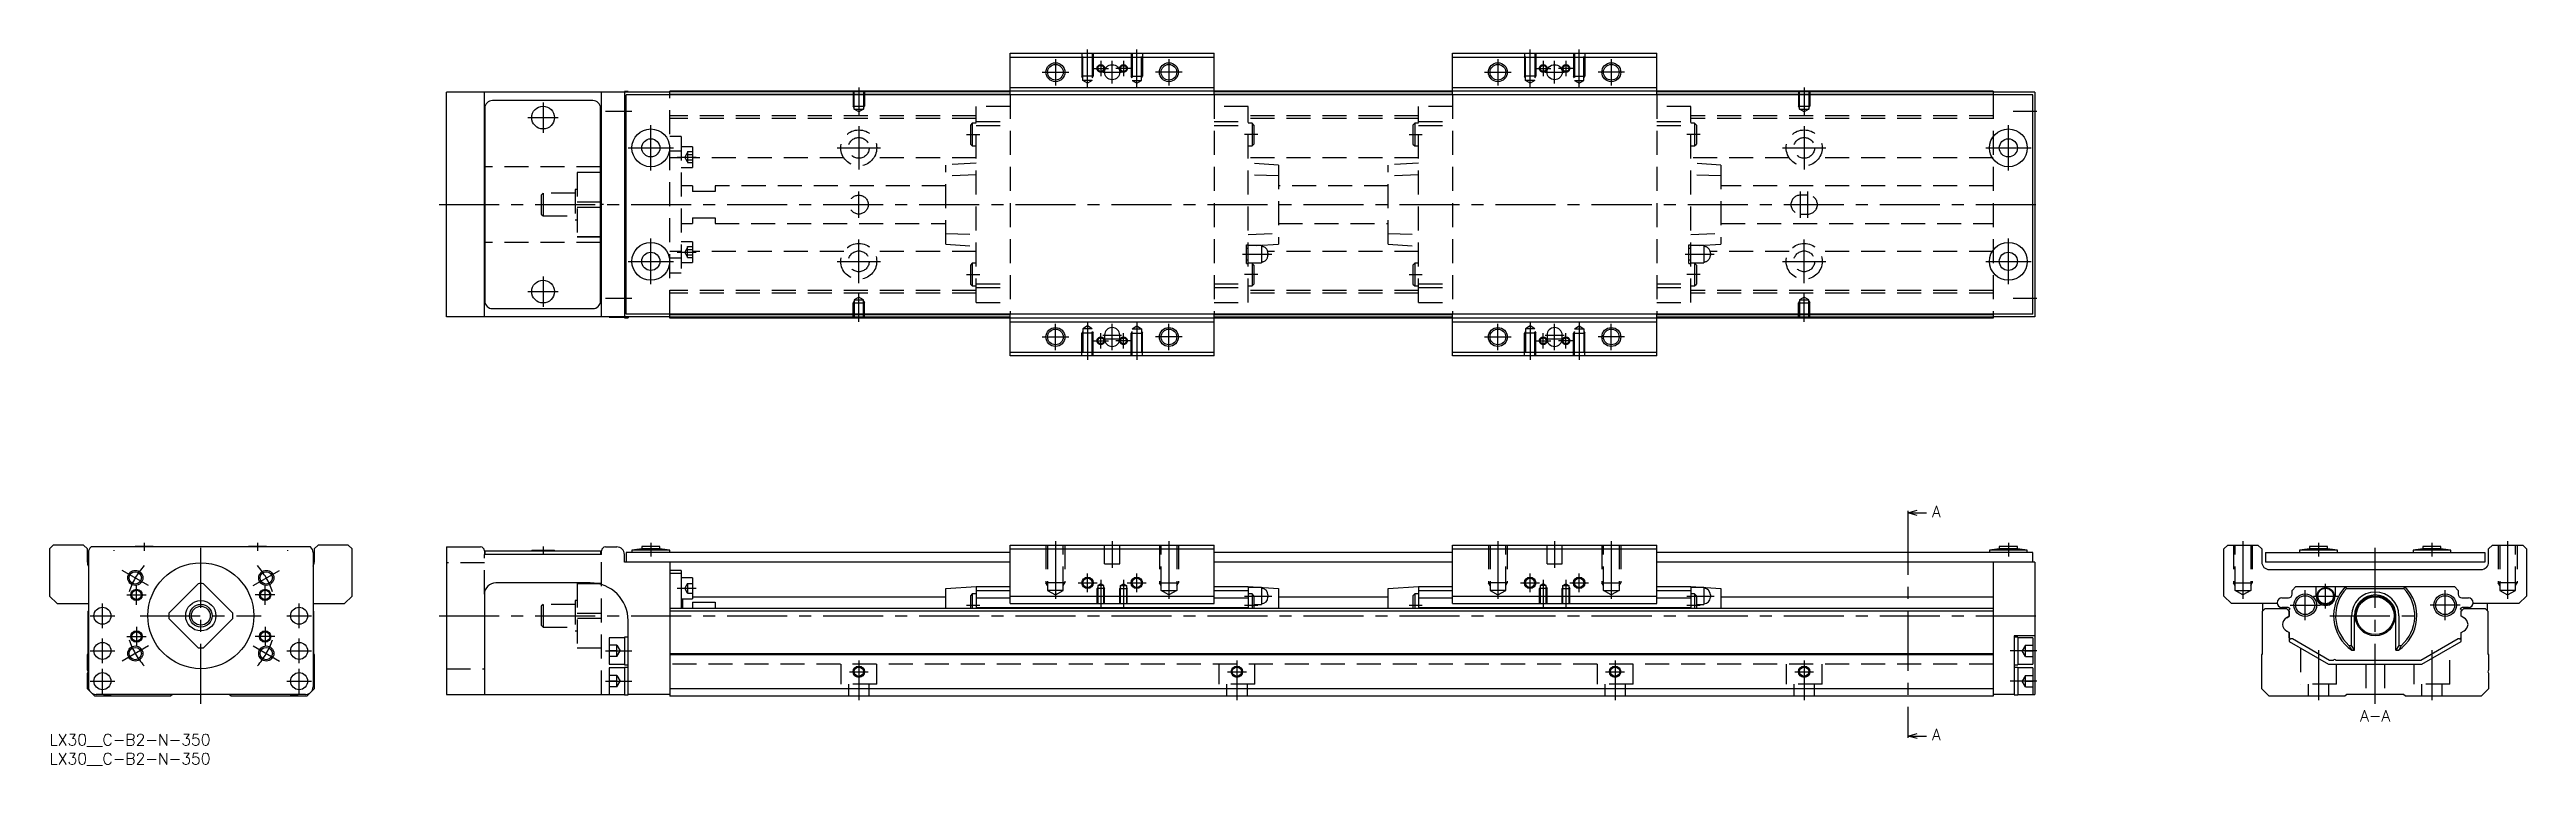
# Model space of a CAD drawing. Extents: x 0 to 655, y -8 to 181.
import ezdxf

# ---------------------------------------------------------------- set-up
doc = ezdxf.new("R2010")
doc.units = 0
doc.header["$LTSCALE"] = 0.5
doc.linetypes.add('CENTER', pattern=[50.8, 31.75, -6.35, 6.35, -6.35])
doc.linetypes.add('DASHED', pattern=[19.05, 12.7, -6.35])
for name, color, linetype in [('MSM_CENTER', 1, 'CENTER'), ('MSM_CONTINUOUS', 7, 'CONTINUOUS'), ('MSM_DASHED', 4, 'DASHED'), ('MSM_NARROW', 5, 'CONTINUOUS'), ('MSM_PART_NUMBER', 7, 'CONTINUOUS')]:
    doc.layers.add(name, color=color, linetype=linetype)
doc.styles.get("Standard").update_dxf_attribs({"font": 'txt.shx', "height": 3, "bigfont": 'bigfont.shx'})

# ---------------------------------------------------------------- blocks, each defined once
blk = doc.blocks.new('*U2')
at = {"layer": 'MSM_PART_NUMBER'}
blk.add_text('LX30__C-B2-N-350', height=3, dxfattribs=at).set_placement((0, -3))
blk = doc.blocks.new('*U3')
at = {"layer": 'MSM_PART_NUMBER'}
blk.add_text('LX30__C-B2-N-350', height=3, dxfattribs=at).set_placement((0, -8))

msp = doc.modelspace()

# ---------------------------------------------------------------- linework, layer by layer
at = {"layer": 'MSM_CENTER'}
for p, q in [((266, 178.5), (266, 171.5)), ((274.5, 171.09), (274.5, 181)), ((278, 178), (278, 174)), ((281, 172), (281, 178)), ((284, 178), (284, 174)), ((287.5, 171.09), (287.5, 181)), ((296, 178.5), (296, 171.5)), ((383, 178.5), (383, 171.5)), ((391.5, 171.09), (391.5, 181)), ((395, 178), (395, 174)), ((398, 172), (398, 178)), ((401, 178), (401, 174)), ((404.5, 171.09), (404.5, 181)), ((413, 178.5), (413, 171.5)), ((214, 171), (214, 163.49)), ((262.5, 175), (269.5, 175)), ((276, 176), (280, 176)), ((278.5, 175), (283.5, 175)), ((286, 176), (282, 176)), ((299.5, 175), (292.5, 175)), ((379.5, 175), (386.5, 175)), ((393, 176), (397, 176)), ((395.5, 175), (400.5, 175)), ((403, 176), (399, 176)), ((416.5, 175), (409.5, 175)), ((464, 171), (464, 163.49)), ((130.5, 167), (130.5, 159)), ((147, 164.7), (154, 164.7)), ((519.25, 164.7), (525.5, 164.7)), ((126.5, 163), (134.5, 163)), ((159, 149), (159, 161)), ((214, 160.75), (214, 149.25)), ((242.5, 158.5), (246, 158.5)), ((319.5, 158.5), (316, 158.5)), ((359.5, 158.5), (363, 158.5)), ((436.5, 158.5), (433, 158.5)), ((464, 160.75), (464, 149.25)), ((518, 149), (518, 161)), ((153, 155), (165, 155)), ((166, 152.55), (171, 152.55)), ((208.25, 155), (219.75, 155)), ((458.25, 155), (469.75, 155)), ((512, 155), (524, 155)), ((103, 140), (527, 140)), ((214, 136.5), (214, 143.5)), ((463, 136.5), (463, 143.5)), ((465, 136.5), (465, 143.5)), ((153, 125), (165, 125)), ((159, 119), (159, 131)), ((166, 127.44), (171, 127.44)), ((208.25, 125), (219.75, 125)), ((214, 119.25), (214, 130.75)), ((315.5, 126.9), (323.2, 126.9)), ((432.5, 126.9), (440.2, 126.9)), ((458.25, 125), (469.75, 125)), ((464, 119.25), (464, 130.75)), ((512, 125), (524, 125)), ((518, 119), (518, 131)), ((130.5, 121), (130.5, 113)), ((242.5, 121.5), (246, 121.5)), ((319.5, 121.5), (316, 121.5)), ((359.5, 121.5), (363, 121.5)), ((436.5, 121.5), (433, 121.5)), ((126.5, 117), (134.5, 117)), ((147, 115.3), (154, 115.3)), ((214, 109), (214, 116.51)), ((464, 109), (464, 116.51)), ((519.25, 115.3), (525.5, 115.3)), ((262.5, 105), (269.5, 105)), ((266, 101.5), (266, 108.5)), ((274.5, 108.91), (274.5, 99)), ((278, 102), (278, 106)), ((278.5, 105.5), (283.5, 105.5)), ((281, 101.5), (281, 108.5)), ((284, 102), (284, 106)), ((287.5, 108.91), (287.5, 99)), ((299.5, 105), (292.5, 105)), ((296, 101.5), (296, 108.5)), ((379.5, 105), (386.5, 105)), ((383, 101.5), (383, 108.5)), ((391.5, 108.91), (391.5, 99)), ((395, 102), (395, 106)), ((395.5, 105.5), (400.5, 105.5)), ((398, 101.5), (398, 108.5)), ((401, 102), (401, 106)), ((404.5, 108.91), (404.5, 99)), ((416.5, 105), (409.5, 105)), ((413, 101.5), (413, 108.5)), ((276, 104), (280, 104)), ((278.5, 104.5), (283.5, 104.5)), ((286, 104), (282, 104)), ((393, 104), (397, 104)), ((395.5, 104.5), (400.5, 104.5)), ((403, 104), (399, 104)), ((491.38, 58), (491.38, 0)), ((17, 48.6), (17, 48.49)), ((25, 50.6), (25, 48.5)), ((40, 8), (40, 51.5)), ((55, 50.6), (55, 48.5)), ((63, 48.49), (63, 48.6)), ((130.5, 49.6), (130.5, 47.49)), ((159, 50.6), (159, 47)), ((266, 51), (266, 35.81)), ((281, 51), (281, 44)), ((296, 51), (296, 35.81)), ((383, 51), (383, 35.81)), ((398, 51), (398, 44)), ((413, 51), (413, 35.81)), ((518, 50.6), (518, 47)), ((580, 51), (580, 35.81)), ((600, 50.6), (600, 47)), ((615, 8), (615, 51.5)), ((630, 50.6), (630, 47)), ((650, 51), (650, 35.81)), ((26.14, 39.3), (19.22, 43.3)), ((23, 34.22), (23, 39.37)), ((53.86, 39.3), (60.78, 43.3)), ((57, 34.22), (57, 39.37)), ((272, 40), (277, 40)), ((274.5, 37.5), (274.5, 42.5)), ((278, 40.76), (278, 33.5)), ((284, 40.76), (284, 33.5)), ((285, 40), (290, 40)), ((287.5, 37.5), (287.5, 42.5)), ((389, 40), (394, 40)), ((391.5, 37.5), (391.5, 42.5)), ((395, 40.76), (395, 33.5)), ((401, 40.76), (401, 33.5)), ((402, 40), (407, 40)), ((404.5, 37.5), (404.5, 42.5)), ((601.9, 33.25), (601.9, 39.75)), ((14, 28.05), (14, 34.55)), ((20.42, 36.8), (25.57, 36.8)), ((59.57, 36.8), (54.42, 36.8)), ((66, 28.05), (66, 34.55)), ((166, 38.55), (171, 38.55)), ((242.5, 34.1), (246, 34.1)), ((316, 36.5), (323.2, 36.5)), ((316, 34.1), (319.5, 34.1)), ((359.5, 34.1), (363, 34.1)), ((433, 36.5), (440.2, 36.5)), ((433, 34.1), (436.5, 34.1)), ((592.5, 34.1), (600.5, 34.1)), ((596.5, 30.1), (596.5, 38.1)), ((598.65, 36.5), (605.15, 36.5)), ((637.5, 34.1), (629.5, 34.1)), ((633.5, 30.1), (633.5, 38.1)), ((10.75, 31.3), (17.25, 31.3)), ((23, 28.38), (23, 23.23)), ((24, 31.3), (56, 31.3)), ((57, 28.38), (57, 23.23)), ((62.75, 31.3), (69.25, 31.3)), ((103, 31.3), (527, 31.3)), ((603, 31.3), (627, 31.3)), ((10.75, 22), (17.25, 22)), ((14, 18.75), (14, 25.25)), ((26.14, 23.3), (19.22, 19.3)), ((20.42, 25.8), (25.57, 25.8)), ((53.86, 23.3), (60.78, 19.3)), ((59.57, 25.8), (54.42, 25.8)), ((62.75, 22), (69.25, 22)), ((66, 18.75), (66, 25.25)), ((147, 22), (154, 22)), ((525.5, 22), (518.5, 22)), ((600, 22.18), (600, 9)), ((630, 22.18), (630, 9)), ((10.75, 14), (17.25, 14)), ((14, 10.75), (14, 17.25)), ((62.75, 14), (69.25, 14)), ((66, 10.75), (66, 17.25)), ((147, 14), (154, 14)), ((211.5, 16.5), (216.5, 16.5)), ((214, 19.5), (214, 9)), ((311.5, 16.5), (316.5, 16.5)), ((314, 19.5), (314, 9)), ((411.5, 16.5), (416.5, 16.5)), ((414, 19.5), (414, 9)), ((461.5, 16.5), (466.5, 16.5)), ((464, 19.5), (464, 9)), ((525.5, 14), (518.5, 14))]:
    msp.add_line(p, q, dxfattribs=at)
for start, end in [(138.53845, 161.46155), (18.53845, 41.46155), (198.53845, 221.46155), (318.53845, 341.46155)]:
    msp.add_arc((40, 31.3), 20, start, end, dxfattribs=at)
at = {"layer": 'MSM_CONTINUOUS'}
for p, q in [((254, 180), (308, 180)), ((254, 169), (254, 180)), ((254, 179), (308, 179)), ((308, 169), (308, 180)), ((371, 180), (425, 180)), ((371, 169), (371, 180)), ((371, 179), (425, 179)), ((425, 169), (425, 180)), ((254, 171), (308, 171)), ((371, 171), (425, 171)), ((105, 110.3), (105, 169.7)), ((164, 169.7), (105, 169.7)), ((115, 110.3), (115, 169.7)), ((115.1, 165.5), (115.1, 114.5)), ((143.7, 167.5), (117.1, 167.5)), ((145.7, 114.5), (145.7, 165.5)), ((146, 110.3), (146, 169.7)), ((148, 169.75), (148, 169.7)), ((152, 169.75), (148, 169.75)), ((153, 169.9), (152, 169.9)), ((152, 169.9), (152, 110.1)), ((152.5, 111), (152.5, 169)), ((524.5, 169), (152.5, 169)), ((153, 169.9), (153, 169.7)), ((164, 169), (164, 170)), ((514, 170), (164, 170)), ((254, 169.8), (164, 169.8)), ((254, 169.1), (164, 169.1)), ((371, 169.8), (308, 169.8)), ((371, 169.1), (308, 169.1)), ((514, 169.8), (425, 169.8)), ((514, 169.1), (425, 169.1)), ((514, 170), (514, 169)), ((525, 169.7), (514, 169.7)), ((524.5, 111), (524.5, 169)), ((525, 169.7), (525, 110.3)), ((115, 158.2), (115.1, 158.2)), ((145.7, 158.2), (146, 158.2)), ((115.1, 150), (115, 150)), ((146, 150), (145.7, 150)), ((146, 148.5), (145.7, 148.5)), ((146, 148.47), (145.7, 148.47)), ((145.7, 140.72), (146, 140.72)), ((146, 139.28), (145.7, 139.28)), ((146, 131.53), (145.7, 131.53)), ((146, 131.5), (145.7, 131.5)), ((115.1, 130), (115, 130)), ((146, 130), (145.7, 130)), ((115.1, 121.8), (115, 121.8)), ((146, 121.8), (145.7, 121.8)), ((117.1, 112.5), (143.7, 112.5)), ((164, 110.3), (105, 110.3)), ((148, 110.3), (148, 110.25)), ((148, 110.25), (152, 110.25)), ((152, 110.1), (153, 110.1)), ((524.5, 111), (152.5, 111)), ((153, 110.3), (153, 110.1)), ((164, 110), (164, 111)), ((254, 110.9), (164, 110.9)), ((254, 110.2), (164, 110.2)), ((514, 110), (164, 110)), ((254, 100), (254, 111)), ((254, 109), (308, 109)), ((279, 105.5), (279, 104.5)), ((283, 104.5), (283, 105.5)), ((308, 100), (308, 111)), ((371, 110.9), (308, 110.9)), ((371, 110.2), (308, 110.2)), ((371, 100), (371, 111)), ((371, 109), (425, 109)), ((396, 105.5), (396, 104.5)), ((400, 104.5), (400, 105.5)), ((425, 100), (425, 111)), ((514, 110.9), (425, 110.9)), ((514, 110.2), (425, 110.2)), ((514, 111), (514, 110)), ((525, 110.3), (514, 110.3)), ((254, 101), (308, 101)), ((308, 100), (254, 100)), ((371, 101), (425, 101)), ((425, 100), (371, 100)), ((491.38, 58.5), (493.87, 59.17)), ((491.38, 59), (491.38, 58)), ((493.87, 57.83), (491.38, 58.5)), ((491.38, 58.5), (496.38, 58.5)), ((1, 50), (0, 49)), ((0, 49), (0, 36.5)), ((9, 50), (1, 50)), ((10, 49), (9, 50)), ((10, 45.5), (10, 49)), ((10.3, 48), (10.3, 12.5)), ((69.02, 49.5), (10.98, 49.5)), ((22.6, 49.6), (22.6, 49.5)), ((27.4, 49.6), (22.6, 49.6)), ((27.4, 49.5), (27.4, 49.6)), ((52.6, 49.6), (52.6, 49.5)), ((57.4, 49.6), (52.6, 49.6)), ((57.4, 49.5), (57.4, 49.6)), ((69.7, 48), (69.7, 12.5)), ((71, 50), (70, 49)), ((70, 49), (70, 45.5)), ((79, 50), (71, 50)), ((80, 49), (79, 50)), ((80, 36.5), (80, 49)), ((105, 49.5), (105, 10.5)), ((105, 49.5), (114, 49.5)), ((115, 48.5), (115, 47.5)), ((146, 47.5), (115, 47.5)), ((115.1, 48.5), (115.1, 47.5)), ((115.1, 48.5), (145.7, 48.5)), ((127.5, 48.6), (133.5, 48.6)), ((127.5, 48.6), (127.5, 48.5)), ((133.5, 48.5), (133.5, 48.6)), ((145.7, 48.5), (145.7, 47.5)), ((146, 47.5), (146, 48.5)), ((147, 49.5), (150, 49.5)), ((152, 45.5), (152, 47.5)), ((152.5, 48), (152.5, 45.5)), ((254, 48), (152.5, 48)), ((156.6, 49), (154, 48.6)), ((154, 48.6), (154, 48)), ((164, 48.6), (154, 48.6)), ((156.6, 49.6), (156.6, 49)), ((161.4, 49.6), (156.6, 49.6)), ((161.4, 49), (156.6, 49)), ((161.4, 49), (161.4, 49.6)), ((164, 48.6), (161.4, 49)), ((164, 48), (164, 48.6)), ((254, 34.5), (254, 50)), ((254, 50), (308, 50)), ((254, 49), (308, 49)), ((308, 34.5), (308, 50)), ((371, 48), (308, 48)), ((371, 34.5), (371, 50)), ((371, 50), (425, 50)), ((371, 49), (425, 49)), ((425, 34.5), (425, 50)), ((524.5, 48), (425, 48)), ((515.6, 49), (513, 48.6)), ((513, 48.6), (513, 48)), ((523, 48.6), (513, 48.6)), ((515.6, 49.6), (515.6, 49)), ((520.4, 49.6), (515.6, 49.6)), ((520.4, 49), (515.6, 49)), ((520.4, 49), (520.4, 49.6)), ((523, 48.6), (520.4, 49)), ((523, 48), (523, 48.6)), ((524.5, 45.5), (524.5, 48)), ((575, 49), (576, 50)), ((575, 36.5), (575, 49)), ((576, 50), (584, 50)), ((584, 50), (585, 49)), ((585, 49), (585, 45.5)), ((586, 48), (586, 45.5)), ((586, 48), (644, 48)), ((597.6, 49), (595, 48.6)), ((605, 48.6), (595, 48.6)), ((595, 48.6), (595, 48)), ((602.4, 49.6), (597.6, 49.6)), ((597.6, 49.6), (597.6, 49)), ((602.4, 49), (597.6, 49)), ((602.4, 49), (602.4, 49.6)), ((605, 48.6), (602.4, 49)), ((605, 48), (605, 48.6)), ((627.6, 49), (625, 48.6)), ((635, 48.6), (625, 48.6)), ((625, 48.6), (625, 48)), ((632.4, 49.6), (627.6, 49.6)), ((627.6, 49.6), (627.6, 49)), ((632.4, 49), (627.6, 49)), ((632.4, 49), (632.4, 49.6)), ((635, 48.6), (632.4, 49)), ((635, 48), (635, 48.6)), ((644, 48), (644, 45.5)), ((645, 49), (646, 50)), ((645, 45.5), (645, 49)), ((646, 50), (654, 50)), ((654, 50), (655, 49)), ((655, 49), (655, 36.5)), ((39.28, 39.77), (31.53, 32.02)), ((48.47, 32.02), (40.72, 39.77)), ((143, 40), (118, 40)), ((254, 45.5), (152, 45.5)), ((164, 45.5), (164, 10)), ((167, 43.3), (164, 43.3)), ((167, 42.45), (164, 42.45)), ((167, 43.3), (167, 33.2)), ((170, 41.3), (167, 41.3)), ((170, 41.3), (170, 35.8)), ((371, 45.5), (308, 45.5)), ((525, 45.5), (425, 45.5)), ((514, 45.5), (514, 10)), ((525, 45.5), (525, 10.5)), ((644, 45.5), (586, 45.5)), ((587, 43.5), (643, 43.5)), ((0, 36.5), (2, 34.5)), ((2, 34.5), (10.3, 34.5)), ((69.7, 34.5), (78, 34.5)), ((78, 34.5), (80, 36.5)), ((115, 37), (115, 10.5)), ((514, 33.2), (164, 33.2)), ((167, 35.8), (170, 35.8)), ((167.5, 33.2), (167.5, 35.8)), ((170, 36.3), (237, 36.3)), ((170, 34.87), (176, 34.87)), ((170, 34.87), (170, 33.2)), ((176, 34.87), (176, 33.2)), ((237, 38.5), (245, 39)), ((237, 33.2), (237, 38.5)), ((244, 37.1), (243.5, 36.6)), ((243.5, 36.6), (243.5, 33.2)), ((245, 37.1), (244, 37.1)), ((244, 37.1), (244, 33.2)), ((245, 39), (254, 39)), ((245, 39), (245, 33.2)), ((245, 38), (254, 38)), ((245, 36), (254, 36)), ((245, 33.5), (317, 33.5)), ((254, 36.5), (308, 36.5)), ((254, 34.5), (308, 34.5)), ((308, 39), (317, 39)), ((308, 38), (317, 38)), ((308, 36), (317, 36)), ((317, 39), (325, 38.5)), ((317, 39), (317, 33.2)), ((320.45, 38.75), (317, 38.75)), ((318, 37.1), (317, 37.1)), ((318.5, 36.6), (318, 37.1)), ((318, 37.1), (318, 33.2)), ((318.5, 36.6), (318.5, 33.2)), ((318.5, 34.25), (320.45, 34.25)), ((320.45, 38.75), (320.45, 34.25)), ((322.2, 36.8), (322.2, 36.2)), ((325, 38.5), (325, 33.2)), ((325, 36.3), (354, 36.3)), ((354, 38.5), (362, 39)), ((354, 33.2), (354, 38.5)), ((361, 37.1), (360.5, 36.6)), ((360.5, 36.6), (360.5, 33.2)), ((362, 37.1), (361, 37.1)), ((361, 37.1), (361, 33.2)), ((362, 39), (371, 39)), ((362, 39), (362, 33.2)), ((362, 38), (371, 38)), ((362, 36), (371, 36)), ((362, 33.5), (434, 33.5)), ((371, 36.5), (425, 36.5)), ((371, 34.5), (425, 34.5)), ((425, 39), (434, 39)), ((425, 38), (434, 38)), ((425, 36), (434, 36)), ((434, 39), (442, 38.5)), ((434, 39), (434, 33.2)), ((437.45, 38.75), (434, 38.75)), ((435, 37.1), (434, 37.1)), ((435.5, 36.6), (435, 37.1)), ((435, 37.1), (435, 33.2)), ((435.5, 36.6), (435.5, 33.2)), ((435.5, 34.25), (437.45, 34.25)), ((437.45, 38.75), (437.45, 34.25)), ((439.2, 36.8), (439.2, 36.2)), ((442, 38.5), (442, 33.2)), ((442, 36.3), (514, 36.3)), ((577, 34.5), (575, 36.5)), ((589.13, 34.5), (577, 34.5)), ((585.2, 32.5), (585.9, 33.2)), ((585.3, 32.6), (585.3, 34.5)), ((585.9, 33.2), (591.55, 33.2)), ((590.35, 36), (592.05, 36)), ((591.75, 33.5), (590.35, 33.5)), ((591.55, 33.2), (592.25, 32.5)), ((593.05, 38), (594.05, 39)), ((593.05, 37), (593.05, 38)), ((594.05, 39), (635.95, 39)), ((599.4, 36.5), (599.4, 39)), ((604.4, 39), (604.4, 36.5)), ((607.14, 39), (607.4, 38.5)), ((607.4, 38.5), (622.6, 38.5)), ((622.6, 38.5), (622.86, 39)), ((635.95, 39), (636.95, 38)), ((636.95, 38), (636.95, 37)), ((637.75, 32.5), (638.45, 33.2)), ((637.95, 36), (639.65, 36)), ((639.65, 33.5), (638.25, 33.5)), ((638.45, 33.2), (644.1, 33.2)), ((653, 34.5), (640.87, 34.5)), ((644.1, 33.2), (644.8, 32.5)), ((644.7, 32.6), (644.7, 34.5)), ((655, 36.5), (653, 34.5)), ((10.2, 32.5), (10.3, 32.6)), ((10.2, 21.2), (10.2, 32.5)), ((31.53, 30.58), (39.28, 22.83)), ((40.72, 22.83), (48.47, 30.58)), ((69.7, 32.6), (69.8, 32.5)), ((69.8, 32.5), (69.8, 21.2)), ((153, 10.35), (153, 30)), ((514, 32.5), (164, 32.5)), ((585.2, 21.2), (585.2, 32.5)), ((592.25, 31.15), (591.5, 30.72)), ((592.25, 26.85), (591.5, 27.28)), ((591.6, 30.78), (592.25, 31.15)), ((591.6, 27.22), (592.25, 26.85)), ((592.2, 32.55), (592.2, 32.7)), ((592.25, 32.5), (592.2, 32.55)), ((592.25, 31.15), (592.25, 32.5)), ((592.25, 32.5), (592.25, 31.15)), ((592.25, 25.45), (592.25, 26.85)), ((592.25, 26.85), (592.25, 24.5)), ((608.74, 23.45), (608.74, 31.3)), ((609.5, 22.2), (609.5, 31.3)), ((620.5, 22.2), (620.5, 31.3)), ((621.26, 31.3), (621.26, 23.45)), ((637.75, 31.15), (637.75, 32.5)), ((638.4, 30.78), (637.75, 31.15)), ((637.75, 26.85), (638.5, 27.28)), ((637.75, 24.5), (637.75, 26.85)), ((637.8, 32.7), (637.8, 32.55)), ((638.4, 30.78), (638.49, 30.73)), ((644.8, 32.5), (644.8, 21.2)), ((10, 21), (10.2, 21.2)), ((10, 16.9), (10, 21)), ((69.8, 21.2), (70, 21)), ((70, 21), (70, 12)), ((152, 25.5), (148, 25.5)), ((148, 25.5), (148, 18.5)), ((153, 25.65), (152, 25.65)), ((152, 25.65), (152, 18.35)), ((514, 21.2), (164, 21.2)), ((514, 21), (164, 21)), ((525, 26), (519.5, 26)), ((519.5, 26), (519.5, 10.35)), ((520.5, 25.65), (519.5, 25.65)), ((520.5, 25.65), (520.5, 18.35)), ((524.5, 25.5), (520.5, 25.5)), ((524.5, 25.5), (524.5, 18.5)), ((585, 21), (585.2, 21.2)), ((585, 12), (585, 21)), ((592.25, 24.5), (602.64, 18.5)), ((593.1, 25.16), (592.7, 25.16)), ((602.91, 19.5), (593.1, 25.16)), ((608.07, 23.45), (608.74, 23.45)), ((609.5, 22.2), (608.74, 23.45)), ((608.82, 22.2), (609.5, 22.2)), ((621.26, 23.45), (620.5, 22.2)), ((620.5, 22.2), (621.18, 22.2)), ((621.26, 23.45), (621.93, 23.45)), ((636.9, 25.16), (627.09, 19.5)), ((627.36, 18.5), (637.75, 24.5)), ((637.3, 25.16), (636.9, 25.16)), ((644.8, 21.2), (645, 21)), ((645, 21), (645, 16.9)), ((10, 12), (10, 16.1)), ((148, 18.5), (152, 18.5)), ((152, 17.5), (148, 17.5)), ((148, 17.5), (148, 10.5)), ((152, 18.35), (153, 18.35)), ((153, 17.65), (152, 17.65)), ((152, 17.65), (152, 10.35)), ((519.5, 18.35), (520.5, 18.35)), ((520.5, 17.65), (519.5, 17.65)), ((520.5, 18.5), (524.5, 18.5)), ((520.5, 17.65), (520.5, 10.35)), ((524.5, 17.5), (520.5, 17.5)), ((524.5, 17.5), (524.5, 10.5)), ((602.64, 18.5), (627.36, 18.5)), ((603.85, 19.5), (602.91, 19.5)), ((627.09, 19.5), (604.65, 19.5)), ((645, 16.1), (645, 12)), ((10.7, 11.3), (10, 12)), ((12, 10), (11.1, 10.9)), ((32, 10), (12, 10)), ((67.7, 10.5), (12.3, 10.5)), ((32.5, 10.5), (32, 10)), ((48, 10), (47.5, 10.5)), ((68, 10), (48, 10)), ((68.9, 10.9), (68, 10)), ((70, 12), (69.3, 11.3)), ((105, 10.5), (152, 10.5)), ((152, 10.35), (153, 10.35)), ((164, 10.5), (153, 10.5)), ((514, 12), (164, 12)), ((514, 10), (164, 10)), ((519.5, 10.5), (514, 10.5)), ((519.5, 10.35), (520.5, 10.35)), ((520.5, 10.5), (525, 10.5)), ((587, 10), (585, 12)), ((607, 10), (587, 10)), ((607.5, 10.5), (607, 10)), ((622.5, 10.5), (607.5, 10.5)), ((623, 10), (622.5, 10.5)), ((643, 10), (623, 10)), ((645, 12), (643, 10)), ((491.38, -0.5), (493.87, 0.17)), ((491.38, 0), (491.38, -1)), ((493.87, -1.17), (491.38, -0.5)), ((491.38, -0.5), (496.38, -0.5))]:
    msp.add_line(p, q, dxfattribs=at)
for centre, radius in [((266, 175), 2.07), ((281, 175), 2), ((296, 175), 2.07), ((383, 175), 2.07), ((398, 175), 2), ((413, 175), 2.07), ((130.5, 163), 3), ((159, 155), 5), ((159, 155), 2.4), ((518, 155), 5), ((518, 155), 2.4), ((159, 125), 5), ((159, 125), 2.4), ((518, 125), 5), ((518, 125), 2.4), ((130.5, 117), 3), ((266, 105), 2.07), ((296, 105), 2.07), ((383, 105), 2.07), ((413, 105), 2.07), ((22.68, 41.3), 1.62), ((40, 31.3), 14), ((57.32, 41.3), 1.62), ((274.5, 40), 1.23), ((287.5, 40), 1.23), ((391.5, 40), 1.23), ((404.5, 40), 1.23), ((14, 31.3), 2.25), ((23, 36.8), 1.23), ((40, 31.3), 4), ((40, 31.3), 3), ((40, 31.3), 2.5), ((57, 36.8), 1.23), ((66, 31.3), 2.25), ((596.5, 34.1), 3), ((596.5, 34.1), 2.5), ((601.9, 36.5), 2.25), ((601.9, 36.5), 2.05), ((615, 31.3), 5.3), ((615, 31.3), 5), ((633.5, 34.1), 3), ((633.5, 34.1), 2.5), ((23, 25.8), 1.23), ((57, 25.8), 1.23), ((14, 22), 2.25), ((22.68, 21.3), 1.62), ((57.32, 21.3), 1.62), ((66, 22), 2.25), ((14, 14), 2.25), ((66, 14), 2.25), ((214, 16.5), 1.23), ((314, 16.5), 1.23), ((414, 16.5), 1.23), ((464, 16.5), 1.23)]:
    msp.add_circle(centre, radius, dxfattribs=at)
for centre, radius, start, end in [((117.1, 165.5), 2, 90, 180), ((143.7, 165.5), 2, 0, 90), ((117.1, 114.5), 2, 180, 270), ((143.7, 114.5), 2, 270, 0), ((281, 105.5), 2, 0, 180), ((398, 105.5), 2, 0, 180), ((281, 104.5), 2, 180, 0), ((398, 104.5), 2, 180, 0), ((12.3, 48), 2, 131.40962, 180), ((67.7, 48), 2, 0, 48.59038), ((114, 48.5), 1, 0, 90), ((147, 48.5), 1, 90, 180), ((150, 47.5), 2, 0, 90), ((12, 45.5), 2, 180, 211.78833), ((40, 31.3), 8.5, 85.11917, 94.88083), ((68, 45.5), 2, 328.21167, 0), ((118, 37), 3, 90, 180), ((143, 30), 10, 0, 90), ((587, 45.5), 2, 180, 270), ((643, 45.5), 2, 270, 0), ((320.45, 36.8), 1.75, 0, 90), ((320.45, 36.2), 1.75, 270, 0), ((437.45, 36.8), 1.75, 0, 90), ((437.45, 36.2), 1.75, 270, 0), ((590.35, 34.75), 1.25, 90, 270), ((591.75, 32.5), 1, 41.23398, 90), ((592.05, 37), 1, 270, 0), ((592.7, 32.7), 0.5, 113.32535, 180), ((601.9, 36.5), 2.5, 180, 0), ((615, 31.3), 11, 135.573, 235.81959), ((615, 31.3), 10.47, 136.57129, 228.55525), ((615, 31.3), 6.26, 0, 180), ((615, 31.3), 5.5, 0, 180), ((615, 31.3), 11, 304.18041, 44.427), ((615, 31.3), 10.47, 311.44475, 43.42871), ((637.95, 37), 1, 180, 270), ((638.25, 32.5), 1, 90, 138.76602), ((637.3, 32.7), 0.5, 0, 66.67465), ((639.65, 34.75), 1.25, 270, 90), ((40, 31.3), 8.5, 175.11917, 184.88083), ((40, 31.3), 8.5, 355.11917, 4.88083), ((592.65, 28.85), 2.2, 121.45533, 176.01903), ((592.65, 29.15), 2.2, 183.98097, 241.45517), ((592.65, 28.85), 2.2, 121.38869, 134.53306), ((637.35, 28.85), 2.2, 3.98097, 61.45517), ((637.35, 29.15), 2.2, 301.45533, 356.01903), ((40, 31.3), 8.5, 265.11917, 274.88083), ((592.7, 25.66), 0.5, 205.84193, 270), ((604.25, 19.2), 0.5, 36.8699, 143.1301), ((616.51, 27.65), 9.43, 206.44562, 215.3272), ((614, 27.35), 8.84, 324.37545, 333.85173), ((637.3, 25.66), 0.5, 270, 334.15807), ((9.7, 16.5), 0.5, 306.8699, 53.1301), ((645.3, 16.5), 0.5, 126.8699, 233.1301), ((12.3, 12.5), 2, 180, 270), ((15.3, 14), 3.65, 253.51703, 286.48297), ((64.7, 14), 3.65, 253.51703, 286.48297), ((67.7, 12.5), 2, 270, 0)]:
    msp.add_arc(centre, radius, start, end, dxfattribs=at)
at = {"layer": 'MSM_DASHED'}
for p, q in [((273, 180), (273, 174)), ((273.27, 172.8), (273.27, 180)), ((275.73, 180), (275.73, 172.8)), ((276, 180), (276, 174)), ((286, 180), (286, 174)), ((286.27, 180), (286.27, 172.8)), ((288.73, 172.8), (288.73, 180)), ((289, 180), (289, 174)), ((390, 180), (390, 174)), ((390.27, 172.8), (390.27, 180)), ((392.73, 180), (392.73, 172.8)), ((393, 180), (393, 174)), ((403, 180), (403, 174)), ((403.27, 180), (403.27, 172.8)), ((405.73, 172.8), (405.73, 180)), ((406, 180), (406, 174)), ((276, 174), (273, 174)), ((273.27, 173.53), (273, 174)), ((275.73, 172.8), (273.27, 172.8)), ((274.5, 172.09), (273.27, 172.8)), ((275.73, 172.8), (274.5, 172.09)), ((275.73, 173.53), (276, 174)), ((286, 174), (289, 174)), ((286.27, 173.53), (286, 174)), ((286.27, 172.8), (288.73, 172.8)), ((286.27, 172.8), (287.5, 172.09)), ((287.5, 172.09), (288.73, 172.8)), ((288.73, 173.53), (289, 174)), ((393, 174), (390, 174)), ((390.27, 173.53), (390, 174)), ((392.73, 172.8), (390.27, 172.8)), ((391.5, 172.09), (390.27, 172.8)), ((392.73, 172.8), (391.5, 172.09)), ((392.73, 173.53), (393, 174)), ((403, 174), (406, 174)), ((403.27, 173.53), (403, 174)), ((403.27, 172.8), (405.73, 172.8)), ((403.27, 172.8), (404.5, 172.09)), ((404.5, 172.09), (405.73, 172.8)), ((405.73, 173.53), (406, 174)), ((164, 111), (164, 169)), ((212.5, 170), (212.5, 166)), ((212.77, 165.53), (212.5, 166)), ((212.5, 166), (215.5, 166)), ((212.77, 165.2), (212.77, 170)), ((212.77, 165.2), (215.23, 165.2)), ((214, 164.49), (212.77, 165.2)), ((215.23, 165.2), (214, 164.49)), ((215.23, 170), (215.23, 165.2)), ((215.23, 165.53), (215.5, 166)), ((215.5, 170), (215.5, 166)), ((254, 165.9), (245, 165.9)), ((245, 114.1), (245, 165.9)), ((254, 169), (254, 111)), ((308, 169), (308, 111)), ((317, 165.9), (308, 165.9)), ((317, 114.1), (317, 165.9)), ((371, 165.9), (362, 165.9)), ((362, 114.1), (362, 165.9)), ((371, 169), (371, 111)), ((425, 169), (425, 111)), ((434, 165.9), (425, 165.9)), ((434, 114.1), (434, 165.9)), ((462.5, 170), (462.5, 166)), ((462.77, 165.53), (462.5, 166)), ((462.5, 166), (465.5, 166)), ((462.77, 165.2), (462.77, 170)), ((462.77, 165.2), (465.23, 165.2)), ((464, 164.49), (462.77, 165.2)), ((465.23, 165.2), (464, 164.49)), ((465.23, 170), (465.23, 165.2)), ((465.23, 165.53), (465.5, 166)), ((465.5, 170), (465.5, 166)), ((514, 169), (514, 111)), ((245, 163.45), (164, 163.45)), ((245, 162.75), (164, 162.75)), ((167, 158), (164, 158)), ((167, 158), (167, 122)), ((244, 161.5), (243.5, 161)), ((243.5, 161), (243.5, 156)), ((244, 161.5), (244, 155.5)), ((245, 161.5), (244, 161.5)), ((245, 161.95), (254, 161.95)), ((245, 160.95), (254, 160.95)), ((308, 161.95), (317, 161.95)), ((308, 160.95), (317, 160.95)), ((362, 163.45), (317, 163.45)), ((362, 162.75), (317, 162.75)), ((318, 161.5), (317, 161.5)), ((318, 161.5), (318, 155.5)), ((318.5, 161), (318, 161.5)), ((318.5, 161), (318.5, 156)), ((361, 161.5), (360.5, 161)), ((360.5, 161), (360.5, 156)), ((361, 161.5), (361, 155.5)), ((362, 161.5), (361, 161.5)), ((362, 161.95), (371, 161.95)), ((362, 160.95), (371, 160.95)), ((425, 161.95), (434, 161.95)), ((425, 160.95), (434, 160.95)), ((514, 163.45), (434, 163.45)), ((514, 162.75), (434, 162.75)), ((435, 161.5), (434, 161.5)), ((435, 161.5), (435, 155.5)), ((435.5, 161), (435, 161.5)), ((435.5, 161), (435.5, 156)), ((167, 154.13), (164, 154.13)), ((167, 152.38), (164, 152.38)), ((170, 155.3), (167, 155.3)), ((168.7, 153.8), (167.98, 152.55)), ((168.7, 151.3), (167.98, 152.55)), ((168.7, 154), (170, 154)), ((168.7, 154), (168.7, 151.11)), ((168.7, 153.28), (170, 153.28)), ((168.7, 151.83), (170, 151.83)), ((168.7, 151.11), (170, 151.11)), ((170, 155.3), (170, 149.8)), ((210.05, 152.36), (170, 152.36)), ((245, 152.36), (217.95, 152.36)), ((245, 151), (237, 150.47)), ((243.5, 156), (244, 155.5)), ((244, 155.5), (245, 155.5)), ((317, 155.5), (318, 155.5)), ((362, 152.36), (317, 152.36)), ((325, 150.47), (317, 151)), ((318, 155.5), (318.5, 156)), ((362, 151), (354, 150.47)), ((360.5, 156), (361, 155.5)), ((361, 155.5), (362, 155.5)), ((434, 155.5), (435, 155.5)), ((460.05, 152.36), (434, 152.36)), ((442, 150.47), (434, 151)), ((435, 155.5), (435.5, 156)), ((514, 152.36), (467.95, 152.36)), ((145.7, 150), (115.1, 150)), ((139.5, 148.5), (139.5, 131.5)), ((145.7, 148.5), (139.5, 148.5)), ((145.7, 148.47), (139.5, 148.47)), ((167, 149.8), (170, 149.8)), ((170, 145), (167, 145)), ((170, 145), (170, 143.5)), ((176, 145), (176, 143.5)), ((237, 145), (176, 145)), ((237, 129.53), (237, 150.47)), ((245, 147.86), (237, 147.6)), ((325, 147.6), (317, 147.86)), ((325, 150.47), (325, 129.53)), ((354, 145), (325, 145)), ((354, 129.53), (354, 150.47)), ((362, 147.86), (354, 147.6)), ((442, 147.6), (434, 147.86)), ((442, 150.47), (442, 129.53)), ((514, 145), (442, 145)), ((130.5, 143), (130, 142.5)), ((130, 142.5), (130, 137.5)), ((130.5, 143), (130.5, 137)), ((139, 143), (130.5, 143)), ((139, 144), (139, 136)), ((139.5, 144), (139, 144)), ((139.5, 140.72), (145.7, 140.72)), ((145.7, 139.28), (139.5, 139.28)), ((146.5, 140), (146, 140)), ((176, 143.5), (170, 143.5)), ((465, 142.5), (463, 142.5)), ((130, 137.5), (130.5, 137)), ((130.5, 137), (139, 137)), ((139, 136), (139.5, 136)), ((139.5, 131.53), (145.7, 131.53)), ((139.5, 131.5), (145.7, 131.5)), ((167, 135), (170, 135)), ((170, 136.5), (176, 136.5)), ((170, 136.5), (170, 135)), ((176, 136.5), (176, 135)), ((176, 135), (237, 135)), ((237, 132.4), (245, 132.14)), ((317, 132.14), (325, 132.4)), ((325, 135), (354, 135)), ((354, 132.4), (362, 132.14)), ((434, 132.14), (442, 132.4)), ((442, 135), (514, 135)), ((463, 137.5), (465, 137.5)), ((145.7, 130), (115.1, 130)), ((167, 127.62), (164, 127.62)), ((167, 125.87), (164, 125.87)), ((170, 130.19), (167, 130.19)), ((167, 124.69), (170, 124.69)), ((168.7, 128.69), (167.98, 127.44)), ((168.7, 126.19), (167.98, 127.44)), ((168.7, 128.89), (170, 128.89)), ((168.7, 126), (168.7, 128.89)), ((168.7, 128.17), (170, 128.17)), ((168.7, 126.72), (170, 126.72)), ((168.7, 126), (170, 126)), ((170, 130.19), (170, 124.69)), ((210.05, 127.64), (170, 127.64)), ((245, 127.64), (217.95, 127.64)), ((237, 129.53), (245, 129)), ((244, 124.5), (243.5, 124)), ((245, 124.5), (244, 124.5)), ((244, 124.5), (244, 118.5)), ((316.5, 129.4), (317, 129.4)), ((316.5, 124.4), (316.5, 129.4)), ((317, 128.4), (316.5, 128.4)), ((316.5, 125.4), (317, 125.4)), ((320.45, 129.15), (317, 129.15)), ((317, 124.65), (320.45, 124.65)), ((318, 124.5), (317, 124.5)), ((318.5, 124), (318, 124.5)), ((318, 124.5), (318, 118.5)), ((319.26, 129.15), (325, 129.53)), ((320.45, 129.15), (320.45, 124.65)), ((362, 127.64), (322.14, 127.64)), ((322.2, 127.2), (322.2, 126.6)), ((354, 129.53), (362, 129)), ((361, 124.5), (360.5, 124)), ((362, 124.5), (361, 124.5)), ((361, 124.5), (361, 118.5)), ((433.5, 129.4), (434, 129.4)), ((433.5, 124.4), (433.5, 129.4)), ((434, 128.4), (433.5, 128.4)), ((433.5, 125.4), (434, 125.4)), ((437.45, 129.15), (434, 129.15)), ((434, 124.65), (437.45, 124.65)), ((435, 124.5), (434, 124.5)), ((435.5, 124), (435, 124.5)), ((435, 124.5), (435, 118.5)), ((436.26, 129.15), (442, 129.53)), ((437.45, 129.15), (437.45, 124.65)), ((460.05, 127.64), (439.14, 127.64)), ((439.2, 127.2), (439.2, 126.6)), ((514, 127.64), (467.95, 127.64)), ((164, 122), (167, 122)), ((243.5, 124), (243.5, 119)), ((243.5, 119), (244, 118.5)), ((244, 118.5), (245, 118.5)), ((245, 119.05), (254, 119.05)), ((245, 118.05), (254, 118.05)), ((308, 119.05), (317, 119.05)), ((308, 118.05), (317, 118.05)), ((316.5, 124.4), (317, 124.4)), ((317, 118.5), (318, 118.5)), ((318, 118.5), (318.5, 119)), ((318.5, 124), (318.5, 119)), ((360.5, 124), (360.5, 119)), ((360.5, 119), (361, 118.5)), ((361, 118.5), (362, 118.5)), ((362, 119.05), (371, 119.05)), ((362, 118.05), (371, 118.05)), ((425, 119.05), (434, 119.05)), ((425, 118.05), (434, 118.05)), ((433.5, 124.4), (434, 124.4)), ((434, 118.5), (435, 118.5)), ((435, 118.5), (435.5, 119)), ((435.5, 124), (435.5, 119)), ((245, 117.25), (164, 117.25)), ((245, 116.55), (164, 116.55)), ((212.77, 114.47), (212.5, 114)), ((212.5, 110), (212.5, 114)), ((212.5, 114), (215.5, 114)), ((214, 115.51), (212.77, 114.8)), ((212.77, 114.8), (212.77, 110)), ((212.77, 114.8), (215.23, 114.8)), ((215.23, 114.8), (214, 115.51)), ((215.23, 110), (215.23, 114.8)), ((215.23, 114.47), (215.5, 114)), ((215.5, 110), (215.5, 114)), ((245, 114.1), (254, 114.1)), ((308, 114.1), (317, 114.1)), ((362, 117.25), (317, 117.25)), ((362, 116.55), (317, 116.55)), ((362, 114.1), (371, 114.1)), ((425, 114.1), (434, 114.1)), ((514, 117.25), (434, 117.25)), ((514, 116.55), (434, 116.55)), ((462.77, 114.47), (462.5, 114)), ((462.5, 110), (462.5, 114)), ((462.5, 114), (465.5, 114)), ((464, 115.51), (462.77, 114.8)), ((462.77, 114.8), (462.77, 110)), ((462.77, 114.8), (465.23, 114.8)), ((465.23, 114.8), (464, 115.51)), ((465.23, 110), (465.23, 114.8)), ((465.23, 114.47), (465.5, 114)), ((465.5, 110), (465.5, 114)), ((273.27, 106.47), (273, 106)), ((276, 106), (273, 106)), ((273, 100), (273, 106)), ((274.5, 107.91), (273.27, 107.2)), ((273.27, 107.2), (273.27, 100)), ((275.73, 107.2), (273.27, 107.2)), ((275.73, 107.2), (274.5, 107.91)), ((275.73, 100), (275.73, 107.2)), ((275.73, 106.47), (276, 106)), ((276, 100), (276, 106)), ((286.27, 106.47), (286, 106)), ((286, 100), (286, 106)), ((286, 106), (289, 106)), ((286.27, 107.2), (287.5, 107.91)), ((286.27, 100), (286.27, 107.2)), ((286.27, 107.2), (288.73, 107.2)), ((287.5, 107.91), (288.73, 107.2)), ((288.73, 107.2), (288.73, 100)), ((288.73, 106.47), (289, 106)), ((289, 100), (289, 106)), ((390.27, 106.47), (390, 106)), ((393, 106), (390, 106)), ((390, 100), (390, 106)), ((391.5, 107.91), (390.27, 107.2)), ((390.27, 107.2), (390.27, 100)), ((392.73, 107.2), (390.27, 107.2)), ((392.73, 107.2), (391.5, 107.91)), ((392.73, 100), (392.73, 107.2)), ((392.73, 106.47), (393, 106)), ((393, 100), (393, 106)), ((403.27, 106.47), (403, 106)), ((403, 100), (403, 106)), ((403, 106), (406, 106)), ((403.27, 107.2), (404.5, 107.91)), ((403.27, 100), (403.27, 107.2)), ((403.27, 107.2), (405.73, 107.2)), ((404.5, 107.91), (405.73, 107.2)), ((405.73, 107.2), (405.73, 100)), ((405.73, 106.47), (406, 106)), ((406, 100), (406, 106)), ((115, 37), (115, 47.5)), ((146, 10.5), (146, 47.5)), ((263.5, 50), (263.5, 40)), ((263.93, 50), (263.93, 38)), ((268.07, 38), (268.07, 50)), ((268.5, 50), (268.5, 40)), ((279, 45), (279, 50)), ((283, 45), (283, 50)), ((293.5, 50), (293.5, 40)), ((293.93, 38), (293.93, 50)), ((298.07, 50), (298.07, 38)), ((298.5, 50), (298.5, 40)), ((380.5, 50), (380.5, 40)), ((380.93, 50), (380.93, 38)), ((385.07, 38), (385.07, 50)), ((385.5, 50), (385.5, 40)), ((396, 45), (396, 50)), ((400, 45), (400, 50)), ((410.5, 50), (410.5, 40)), ((410.93, 38), (410.93, 50)), ((415.07, 50), (415.07, 38)), ((415.5, 50), (415.5, 40)), ((577.5, 50), (577.5, 40)), ((577.93, 38), (577.93, 50)), ((582.07, 50), (582.07, 38)), ((582.5, 50), (582.5, 40)), ((647.5, 50), (647.5, 40)), ((647.93, 50), (647.93, 38)), ((652.07, 38), (652.07, 50)), ((652.5, 50), (652.5, 40)), ((115, 45.3), (105, 45.3)), ((139.5, 39.8), (139.5, 22.8)), ((146, 39.8), (139.5, 39.8)), ((146, 39.77), (139.5, 39.77)), ((168.7, 39.8), (167.98, 38.55)), ((168.7, 39.8), (170, 39.8)), ((168.7, 39.8), (168.7, 37.3)), ((268.5, 40), (263.5, 40)), ((263.93, 39.25), (263.5, 40)), ((268.07, 39.25), (268.5, 40)), ((278, 39.76), (277.22, 39.31)), ((278.78, 39.31), (277.22, 39.31)), ((277.22, 39.31), (277.22, 34.5)), ((278.78, 39.31), (278, 39.76)), ((278.78, 34.5), (278.78, 39.31)), ((279, 45), (283, 45)), ((283.22, 39.31), (284, 39.76)), ((283.22, 39.31), (284.78, 39.31)), ((283.22, 34.5), (283.22, 39.31)), ((284, 39.76), (284.78, 39.31)), ((284.78, 39.31), (284.78, 34.5)), ((293.5, 40), (298.5, 40)), ((293.93, 39.25), (293.5, 40)), ((298.07, 39.25), (298.5, 40)), ((385.5, 40), (380.5, 40)), ((380.93, 39.25), (380.5, 40)), ((385.07, 39.25), (385.5, 40)), ((395, 39.76), (394.22, 39.31)), ((395.78, 39.31), (394.22, 39.31)), ((394.22, 39.31), (394.22, 34.5)), ((395.78, 39.31), (395, 39.76)), ((395.78, 34.5), (395.78, 39.31)), ((396, 45), (400, 45)), ((400.22, 39.31), (401, 39.76)), ((400.22, 39.31), (401.78, 39.31)), ((400.22, 34.5), (400.22, 39.31)), ((401, 39.76), (401.78, 39.31)), ((401.78, 39.31), (401.78, 34.5)), ((410.5, 40), (415.5, 40)), ((410.93, 39.25), (410.5, 40)), ((415.07, 39.25), (415.5, 40)), ((577.5, 40), (582.5, 40)), ((577.93, 39.25), (577.5, 40)), ((582.07, 39.25), (582.5, 40)), ((652.5, 40), (647.5, 40)), ((647.93, 39.25), (647.5, 40)), ((652.07, 39.25), (652.5, 40)), ((130.5, 34.3), (130, 33.8)), ((130, 33.8), (130, 28.8)), ((130.5, 34.3), (130.5, 28.3)), ((139, 34.3), (130.5, 34.3)), ((139, 35.3), (139, 27.3)), ((139.5, 35.3), (139, 35.3)), ((168.7, 37.3), (167.98, 38.55)), ((168.7, 38.55), (170, 38.55)), ((168.7, 37.3), (170, 37.3)), ((268.07, 38), (263.93, 38)), ((263.93, 38), (266, 36.81)), ((266, 36.81), (268.07, 38)), ((277.22, 38.87), (277, 38.5)), ((279, 38.5), (277, 38.5)), ((277, 34.5), (277, 38.5)), ((278.78, 38.87), (279, 38.5)), ((279, 34.5), (279, 38.5)), ((283.22, 38.87), (283, 38.5)), ((283, 34.5), (283, 38.5)), ((283, 38.5), (285, 38.5)), ((284.78, 38.87), (285, 38.5)), ((285, 34.5), (285, 38.5)), ((293.93, 38), (298.07, 38)), ((296, 36.81), (293.93, 38)), ((298.07, 38), (296, 36.81)), ((385.07, 38), (380.93, 38)), ((380.93, 38), (383, 36.81)), ((383, 36.81), (385.07, 38)), ((394.22, 38.87), (394, 38.5)), ((396, 38.5), (394, 38.5)), ((394, 34.5), (394, 38.5)), ((395.78, 38.87), (396, 38.5)), ((396, 34.5), (396, 38.5)), ((400.22, 38.87), (400, 38.5)), ((400, 34.5), (400, 38.5)), ((400, 38.5), (402, 38.5)), ((401.78, 38.87), (402, 38.5)), ((402, 34.5), (402, 38.5)), ((410.93, 38), (415.07, 38)), ((413, 36.81), (410.93, 38)), ((415.07, 38), (413, 36.81)), ((580, 36.81), (577.93, 38)), ((577.93, 38), (582.07, 38)), ((582.07, 38), (580, 36.81)), ((647.93, 38), (650, 36.81)), ((652.07, 38), (647.93, 38)), ((650, 36.81), (652.07, 38)), ((130, 28.8), (130.5, 28.3)), ((130.5, 28.3), (139, 28.3)), ((139, 27.3), (139.5, 27.3)), ((139.5, 32.02), (146, 32.02)), ((146, 30.58), (139.5, 30.58)), ((139.5, 22.83), (146, 22.83)), ((139.5, 22.8), (146, 22.8)), ((150, 23.5), (148, 23.5)), ((150, 22), (148, 22)), ((150, 20.5), (148, 20.5)), ((150, 20.5), (150, 23.5)), ((150, 23.5), (150.87, 22)), ((150, 20.5), (150.87, 22)), ((522.5, 23.5), (521.63, 22)), ((522.5, 20.5), (521.63, 22)), ((522.5, 20.5), (522.5, 23.5)), ((522.5, 23.5), (524.5, 23.5)), ((522.5, 22), (524.5, 22)), ((522.5, 20.5), (524.5, 20.5)), ((595.25, 22.77), (595.25, 13.2)), ((634.75, 13.2), (634.75, 22.77)), ((105, 17.3), (115, 17.3)), ((150, 15.5), (148, 15.5)), ((150, 14), (148, 14)), ((150, 12.5), (150, 15.5)), ((150, 15.5), (150.87, 14)), ((150, 12.5), (150.87, 14)), ((514, 18.5), (164, 18.5)), ((209.25, 18.5), (209.25, 13.2)), ((218.75, 13.2), (209.25, 13.2)), ((211.25, 13.2), (211.25, 10)), ((216.75, 10), (216.75, 13.2)), ((218.75, 13.2), (218.75, 18.5)), ((309.25, 18.5), (309.25, 13.2)), ((318.75, 13.2), (309.25, 13.2)), ((311.25, 13.2), (311.25, 10)), ((316.75, 10), (316.75, 13.2)), ((318.75, 13.2), (318.75, 18.5)), ((409.25, 18.5), (409.25, 13.2)), ((418.75, 13.2), (409.25, 13.2)), ((411.25, 13.2), (411.25, 10)), ((416.75, 10), (416.75, 13.2)), ((418.75, 13.2), (418.75, 18.5)), ((459.25, 18.5), (459.25, 13.2)), ((468.75, 13.2), (459.25, 13.2)), ((461.25, 13.2), (461.25, 10)), ((466.75, 10), (466.75, 13.2)), ((468.75, 13.2), (468.75, 18.5)), ((522.5, 15.5), (521.63, 14)), ((522.5, 12.5), (521.63, 14)), ((522.5, 12.5), (522.5, 15.5)), ((522.5, 15.5), (524.5, 15.5)), ((522.5, 14), (524.5, 14)), ((604.75, 13.2), (595.25, 13.2)), ((597.25, 13.2), (597.25, 10)), ((602.75, 10), (602.75, 13.2)), ((604.75, 13.2), (604.75, 18.5)), ((612.5, 18.5), (612.5, 10.5)), ((617.5, 18.5), (617.5, 10.5)), ((625.25, 18.5), (625.25, 13.2)), ((634.75, 13.2), (625.25, 13.2)), ((627.25, 13.2), (627.25, 10)), ((632.75, 10), (632.75, 13.2)), ((150, 12.5), (148, 12.5)), ((522.5, 12.5), (524.5, 12.5))]:
    msp.add_line(p, q, dxfattribs=at)
for centre, radius in [((278, 176), 1), ((284, 176), 1), ((395, 176), 1), ((401, 176), 1), ((278, 176), 0.784), ((284, 176), 0.784), ((395, 176), 0.784), ((401, 176), 0.784), ((214, 155), 4.75), ((214, 155), 2.75), ((464, 155), 4.75), ((464, 155), 2.75), ((214, 140), 2.5), ((214, 125), 4.75), ((214, 125), 2.75), ((464, 125), 4.75), ((464, 125), 2.75), ((278, 104), 1), ((284, 104), 1), ((395, 104), 1), ((401, 104), 1), ((278, 104), 0.784), ((284, 104), 0.784), ((395, 104), 0.784), ((401, 104), 0.784)]:
    msp.add_circle(centre, radius, dxfattribs=at)
for centre, radius, start, end in [((463, 140), 2.5, 90, 270), ((465, 140), 2.5, 270, 90), ((320.45, 127.2), 1.75, 0, 90), ((320.45, 126.6), 1.75, 270, 0), ((437.45, 127.2), 1.75, 0, 90), ((437.45, 126.6), 1.75, 270, 0)]:
    msp.add_arc(centre, radius, start, end, dxfattribs=at)
at = {"layer": 'MSM_NARROW'}
for centre, radius in [((266, 175), 2.5), ((296, 175), 2.5), ((383, 175), 2.5), ((413, 175), 2.5), ((266, 105), 2.5), ((296, 105), 2.5), ((383, 105), 2.5), ((413, 105), 2.5), ((22.68, 41.3), 2), ((57.32, 41.3), 2), ((274.5, 40), 1.5), ((287.5, 40), 1.5), ((391.5, 40), 1.5), ((404.5, 40), 1.5), ((23, 36.8), 1.5), ((57, 36.8), 1.5), ((23, 25.8), 1.5), ((57, 25.8), 1.5), ((22.68, 21.3), 2), ((57.32, 21.3), 2), ((214, 16.5), 1.5), ((314, 16.5), 1.5), ((414, 16.5), 1.5), ((464, 16.5), 1.5)]:
    msp.add_circle(centre, radius, dxfattribs=at)

# ---------------------------------------------------------------- block references
at = {"layer": 'MSM_CONTINUOUS'}
for name in ['*U2', '*U3']:
    msp.add_blockref(name, (0, 0), dxfattribs=at)

# ---------------------------------------------------------------- texts
at = {"layer": 'MSM_PART_NUMBER'}
for s, p in [('A', (497.79, 57.37)), ('A', (497.79, -1.63)), ('A-A', (611.01, 3.36))]:
    msp.add_text(s, height=3, dxfattribs=at).set_placement(p)

doc.saveas('drawing.dxf')
